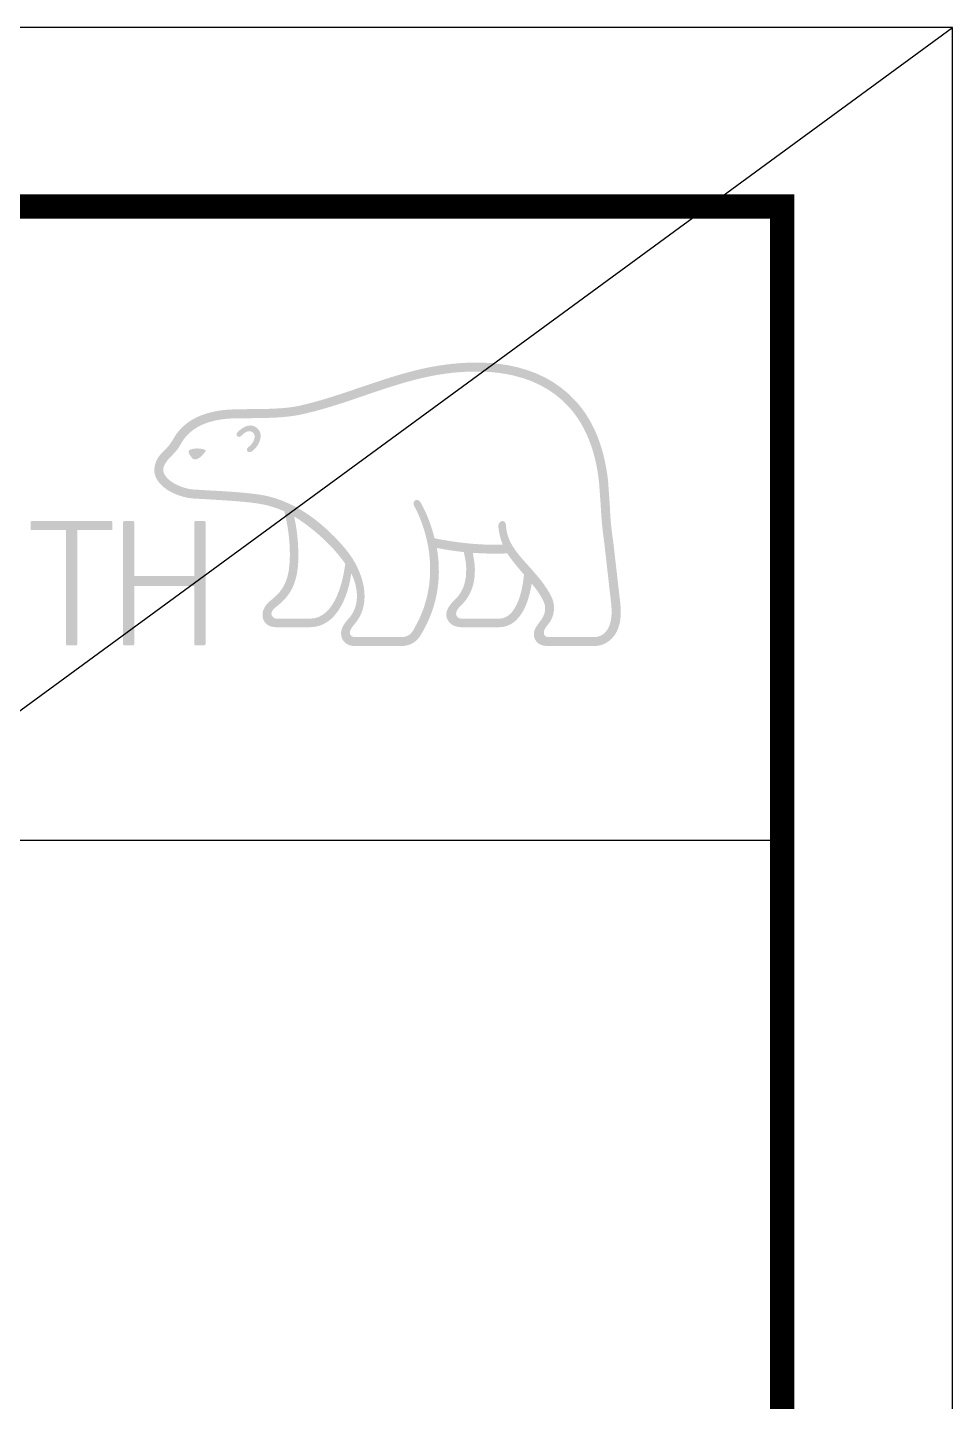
# Model space of a CAD drawing. Extents: x 0 to 1647, y 4681 to 5260.
# Drawn here: x 720.5 to 789.9, y 5156.9 to 5259.9 of the extents above; entities that cross this region are included whole.
import ezdxf

# ---------------------------------------------------------------- set-up
doc = ezdxf.new("R2010")
doc.units = 0
doc.header["$LTSCALE"] = 30
doc.header["$MEASUREMENT"] = 0
doc.layers.get('0').update_dxf_attribs({"linetype": 'CONTINUOUS'})

msp = doc.modelspace()

# ---------------------------------------------------------------- hatches: boundary and pattern name
h = msp.add_hatch(color=5)
edge = h.paths.add_edge_path()
edge.add_spline(control_points=[(761.67, 5231.86), (758.83, 5235.04), (754.42, 5235.08), (751.21, 5234.55)], knot_values=[4, 4, 4, 4, 5, 5, 5, 5], degree=3, periodic=0)
edge.add_spline(control_points=[(751.21, 5234.55), (749.25, 5234.22), (747.36, 5233.58), (745.53, 5232.96)], knot_values=[5, 5, 5, 5, 6, 6, 6, 6], degree=3, periodic=0)
edge.add_spline(control_points=[(745.53, 5232.96), (744.01, 5232.44), (742.43, 5231.9), (740.85, 5231.55)], knot_values=[6, 6, 6, 6, 7, 7, 7, 7], degree=3, periodic=0)
edge.add_spline(control_points=[(740.85, 5231.55), (739.76, 5231.32), (738.37, 5231.32), (737.16, 5231.31)], knot_values=[7, 7, 7, 7, 8, 8, 8, 8], degree=3, periodic=0)
edge.add_spline(control_points=[(737.16, 5231.31), (737.16, 5231.31), (736, 5231.29), (736, 5231.29)], knot_values=[8.00001, 8.00001, 8.00001, 8.00001, 9, 9, 9, 9], degree=3, periodic=0)
edge.add_spline(control_points=[(736, 5231.29), (733.71, 5231.23), (732.15, 5230.44), (731.37, 5228.94)], knot_values=[9, 9, 9, 9, 10, 10, 10, 10], degree=3, periodic=0)
edge.add_spline(control_points=[(731.37, 5228.94), (731.37, 5228.94), (731.33, 5228.88), (731.33, 5228.88)], knot_values=[10.00001, 10.00001, 10.00001, 10.00001, 11, 11, 11, 11], degree=3, periodic=0)
edge.add_spline(control_points=[(731.33, 5228.88), (731.2, 5228.66), (731.03, 5228.47), (730.84, 5228.28)], knot_values=[11, 11, 11, 11, 12, 12, 12, 12], degree=3, periodic=0)
edge.add_spline(control_points=[(730.84, 5228.28), (730.63, 5228.08), (730.41, 5227.86), (730.26, 5227.59)], knot_values=[12, 12, 12, 12, 13, 13, 13, 13], degree=3, periodic=0)
edge.add_spline(control_points=[(730.26, 5227.59), (729.97, 5227.08), (729.94, 5226.56), (730.19, 5226.08)], knot_values=[13, 13, 13, 13, 14, 14, 14, 14], degree=3, periodic=0)
edge.add_spline(control_points=[(730.19, 5226.08), (730.68, 5225.16), (732.06, 5224.67), (732.88, 5224.61), (732.88, 5224.61), (734.11, 5224.54), (734.11, 5224.54)], knot_values=[14, 14, 14, 14, 15, 15, 15, 16, 16, 16, 16], degree=3, periodic=0)
edge.add_spline(control_points=[(734.11, 5224.54), (735.42, 5224.46), (737.05, 5224.37), (738.01, 5224.19)], knot_values=[16, 16, 16, 16, 17, 17, 17, 17], degree=3, periodic=0)
edge.add_spline(control_points=[(738.01, 5224.19), (738.63, 5224.08), (739.21, 5223.89), (739.76, 5223.65)], knot_values=[17, 17, 17, 17, 18, 18, 18, 18], degree=3, periodic=0)
edge.add_spline(control_points=[(739.76, 5223.65), (739.79, 5223.59), (740.28, 5221.8), (740.17, 5219.83)], knot_values=[18, 18, 18, 18, 19, 19, 19, 19], degree=3, periodic=0)
edge.add_spline(control_points=[(740.17, 5219.83), (740.09, 5218.03), (739.3, 5217.41), (738.74, 5216.95)], knot_values=[19, 19, 19, 19, 20, 20, 20, 20], degree=3, periodic=0)
edge.add_spline(control_points=[(738.74, 5216.95), (738.73, 5216.95), (738.18, 5216.52), (738.14, 5215.98)], knot_values=[20, 20, 20, 20, 21, 21, 21, 21], degree=3, periodic=0)
edge.add_spline(control_points=[(738.14, 5215.98), (738.11, 5215.7), (738.19, 5215.44), (738.36, 5215.26)], knot_values=[21, 21, 21, 21, 22, 22, 22, 22], degree=3, periodic=0)
edge.add_spline(control_points=[(738.36, 5215.26), (738.55, 5215.05), (738.83, 5214.95), (739.2, 5214.95), (739.2, 5214.95), (741.68, 5214.95), (741.68, 5214.95)], knot_values=[22, 22, 22, 22, 23, 23, 23, 24, 24, 24, 24], degree=3, periodic=0)
edge.add_spline(control_points=[(741.68, 5214.95), (743.71, 5214.95), (744.57, 5217.33), (744.79, 5218.98)], knot_values=[24, 24, 24, 24, 25, 25, 25, 25], degree=3, periodic=0)
edge.add_spline(control_points=[(744.79, 5218.98), (745.39, 5217.8), (745.38, 5216.46), (744.61, 5215.61)], knot_values=[25, 25, 25, 25, 26, 26, 26, 26], degree=3, periodic=0)
edge.add_spline(control_points=[(744.61, 5215.61), (744.61, 5215.61), (743.95, 5214.99), (744.03, 5214.4)], knot_values=[26.00001, 26.00001, 26.00001, 26.00001, 27, 27, 27, 27], degree=3, periodic=0)
edge.add_spline(control_points=[(744.03, 5214.4), (744.09, 5213.78), (744.6, 5213.54), (745.02, 5213.54), (745.02, 5213.54), (748.55, 5213.54), (748.55, 5213.54)], knot_values=[27, 27, 27, 27, 28, 28, 28, 29, 29, 29, 29], degree=3, periodic=0)
edge.add_spline(control_points=[(748.55, 5213.54), (749.18, 5213.54), (749.67, 5213.82), (750, 5214.36)], knot_values=[29, 29, 29, 29, 30, 30, 30, 30], degree=3, periodic=0)
edge.add_spline(control_points=[(750, 5214.36), (751.45, 5216.74), (751.52, 5219.08), (751.21, 5220.9)], knot_values=[30, 30, 30, 30, 31, 31, 31, 31], degree=3, periodic=0)
edge.add_spline(control_points=[(751.21, 5220.9), (751.63, 5220.81), (752.36, 5220.68), (753.23, 5220.59)], knot_values=[31, 31, 31, 31, 32, 32, 32, 32], degree=3, periodic=0)
edge.add_spline(control_points=[(753.23, 5220.59), (753.29, 5220.34), (753.39, 5219.78), (753.39, 5219.78)], knot_values=[32, 32, 32, 32, 33, 33, 33, 33], degree=3, periodic=0)
edge.add_spline(control_points=[(753.39, 5219.78), (753.41, 5219.57), (753.41, 5219.38), (753.41, 5219.2)], knot_values=[33, 33, 33, 33, 34, 34, 34, 34], degree=3, periodic=0)
edge.add_spline(control_points=[(753.41, 5219.2), (753.41, 5217.83), (752.8, 5217.24), (752.46, 5216.91)], knot_values=[34, 34, 34, 34, 35, 35, 35, 35], degree=3, periodic=0)
edge.add_spline(control_points=[(752.46, 5216.91), (752.45, 5216.91), (751.98, 5216.44), (751.93, 5216.04)], knot_values=[35, 35, 35, 35, 36, 36, 36, 36], degree=3, periodic=0)
edge.add_spline(control_points=[(751.93, 5216.04), (751.93, 5216.04), (751.83, 5215.63), (752.19, 5215.27)], knot_values=[36.00001, 36.00001, 36.00001, 36.00001, 37, 37, 37, 37], degree=3, periodic=0)
edge.add_spline(control_points=[(752.19, 5215.27), (752.38, 5215.06), (752.7, 5214.95), (753.12, 5214.95), (753.12, 5214.95), (755.86, 5214.95), (755.86, 5214.95)], knot_values=[37, 37, 37, 37, 38, 38, 38, 39, 39, 39, 39], degree=3, periodic=0)
edge.add_spline(control_points=[(755.86, 5214.95), (757.61, 5214.95), (758.15, 5217.12), (758.32, 5218.23)], knot_values=[39, 39, 39, 39, 40, 40, 40, 40], degree=3, periodic=0)
edge.add_spline(control_points=[(758.32, 5218.23), (758.64, 5217.84), (758.99, 5217.36), (759.2, 5216.91)], knot_values=[40, 40, 40, 40, 41, 41, 41, 41], degree=3, periodic=0)
edge.add_spline(control_points=[(759.2, 5216.91), (759.35, 5216.6), (759.37, 5216.26), (759.26, 5215.93)], knot_values=[41, 41, 41, 41, 42, 42, 42, 42], degree=3, periodic=0)
edge.add_spline(control_points=[(759.26, 5215.93), (759.08, 5215.35), (758.35, 5214.93), (758.5, 5214.24)], knot_values=[42, 42, 42, 42, 43, 43, 43, 43], degree=3, periodic=0)
edge.add_spline(control_points=[(758.5, 5214.24), (758.63, 5213.7), (759.08, 5213.54), (759.54, 5213.54), (759.54, 5213.54), (763.06, 5213.54), (763.06, 5213.54)], knot_values=[43, 43, 43, 43, 44, 44, 44, 45, 45, 45, 45], degree=3, periodic=0)
edge.add_spline(control_points=[(763.06, 5213.54), (763.09, 5213.54), (763.8, 5213.53), (764.36, 5214.13)], knot_values=[45, 45, 45, 45, 46, 46, 46, 46], degree=3, periodic=0)
edge.add_spline(control_points=[(764.36, 5214.13), (764.89, 5214.7), (765.09, 5215.54), (764.97, 5216.72)], knot_values=[46, 46, 46, 46, 47, 47, 47, 47], degree=3, periodic=0)
edge.add_spline(control_points=[(764.97, 5216.72), (764.97, 5216.72), (764.44, 5221.33), (764.44, 5221.33)], knot_values=[0, 0, 0, 0, 1, 1, 1, 1], degree=3, periodic=0)
edge.add_spline(control_points=[(764.44, 5221.33), (764.24, 5222.66), (764.21, 5223.38), (764.18, 5224.09), (764.18, 5224.09), (764.05, 5225.91), (764.05, 5225.91)], knot_values=[1, 1, 1, 1, 2, 2, 2, 3, 3, 3, 3], degree=3, periodic=0)
edge.add_spline(control_points=[(764.05, 5225.91), (763.78, 5228.39), (762.98, 5230.4), (761.67, 5231.86)], knot_values=[3, 3, 3, 3, 4, 4, 4, 4], degree=3, periodic=0)
edge = h.paths.add_edge_path(flags=16)
edge.add_spline(control_points=[(741, 5230.9), (742.62, 5231.25), (744.22, 5231.79), (745.75, 5232.32)], knot_values=[31, 31, 31, 31, 32, 32, 32, 32], degree=3, periodic=0)
edge.add_spline(control_points=[(745.75, 5232.32), (747.55, 5232.93), (749.42, 5233.57), (751.32, 5233.89)], knot_values=[32, 32, 32, 32, 33, 33, 33, 33], degree=3, periodic=0)
edge.add_spline(control_points=[(751.32, 5233.89), (754.36, 5234.39), (758.54, 5234.36), (761.16, 5231.42)], knot_values=[33, 33, 33, 33, 34, 34, 34, 34], degree=3, periodic=0)
edge.add_spline(control_points=[(761.16, 5231.42), (762.37, 5230.05), (763.12, 5228.17), (763.37, 5225.84), (763.37, 5225.84), (763.5, 5224.06), (763.5, 5224.06)], knot_values=[34, 34, 34, 34, 35, 35, 35, 36, 36, 36, 36], degree=3, periodic=0)
edge.add_spline(control_points=[(763.5, 5224.06), (763.54, 5223.34), (763.58, 5222.6), (763.77, 5221.24), (763.77, 5221.24), (764.29, 5216.65), (764.29, 5216.65)], knot_values=[36, 36, 36, 36, 37, 37, 37, 38, 38, 38, 38], degree=3, periodic=0)
edge.add_spline(control_points=[(764.29, 5216.65), (764.38, 5215.7), (764.24, 5215.01), (763.87, 5214.6)], knot_values=[38, 38, 38, 38, 39, 39, 39, 39], degree=3, periodic=0)
edge.add_spline(control_points=[(763.87, 5214.6), (763.53, 5214.21), (763.09, 5214.21), (763.06, 5214.21), (763.06, 5214.21), (759.6, 5214.21), (759.6, 5214.21)], knot_values=[0, 0, 0, 0, 1, 1, 1, 2, 2, 2, 2], degree=3, periodic=0)
edge.add_spline(control_points=[(759.6, 5214.21), (759.39, 5214.21), (759.23, 5214.3), (759.23, 5214.55)], knot_values=[2, 2, 2, 2, 3, 3, 3, 3], degree=3, periodic=0)
edge.add_spline(control_points=[(759.23, 5214.55), (759.23, 5214.91), (759.69, 5215.21), (759.86, 5215.67)], knot_values=[3, 3, 3, 3, 4, 4, 4, 4], degree=3, periodic=0)
edge.add_spline(control_points=[(759.86, 5215.67), (760.06, 5216.17), (760.04, 5216.72), (759.82, 5217.2)], knot_values=[4, 4, 4, 4, 5, 5, 5, 5], degree=3, periodic=0)
edge.add_spline(control_points=[(759.82, 5217.2), (759.4, 5218.07), (758.79, 5218.75), (758.2, 5219.42)], knot_values=[5, 5, 5, 5, 6, 6, 6, 6], degree=3, periodic=0)
edge.add_spline(control_points=[(758.2, 5219.42), (757.36, 5220.36), (756.46, 5221.26), (756.4, 5222.56)], knot_values=[6, 6, 6, 6, 7, 7, 7, 7], degree=3, periodic=0)
edge.add_spline(control_points=[(756.4, 5222.56), (756.39, 5222.74), (756.31, 5222.93), (756.12, 5222.92)], knot_values=[7, 7, 7, 7, 8, 8, 8, 8], degree=3, periodic=0)
edge.add_spline(control_points=[(756.12, 5222.92), (755.94, 5222.91), (755.81, 5222.74), (755.82, 5222.51)], knot_values=[8, 8, 8, 8, 9, 9, 9, 9], degree=3, periodic=0)
edge.add_spline(control_points=[(755.82, 5222.51), (755.86, 5222.01), (755.99, 5221.56), (756.15, 5221.15)], knot_values=[9, 9, 9, 9, 10, 10, 10, 10], degree=3, periodic=0)
edge.add_spline(control_points=[(756.15, 5221.15), (753.88, 5221.05), (751.59, 5221.51), (751.04, 5221.62)], knot_values=[10, 10, 10, 10, 11, 11, 11, 11], degree=3, periodic=0)
edge.add_spline(control_points=[(751.04, 5221.62), (750.64, 5223.25), (749.99, 5224.3), (749.98, 5224.33)], knot_values=[11, 11, 11, 11, 12, 12, 12, 12], degree=3, periodic=0)
edge.add_spline(control_points=[(749.98, 5224.33), (749.88, 5224.49), (749.7, 5224.55), (749.58, 5224.47)], knot_values=[12, 12, 12, 12, 13, 13, 13, 13], degree=3, periodic=0)
edge.add_spline(control_points=[(749.58, 5224.47), (749.44, 5224.39), (749.42, 5224.19), (749.51, 5224.04)], knot_values=[13, 13, 13, 13, 14, 14, 14, 14], degree=3, periodic=0)
edge.add_spline(control_points=[(749.51, 5224.04), (749.54, 5223.99), (752.25, 5219.38), (749.43, 5214.7)], knot_values=[14, 14, 14, 14, 15, 15, 15, 15], degree=3, periodic=0)
edge.add_spline(control_points=[(749.43, 5214.7), (749.23, 5214.37), (748.94, 5214.21), (748.55, 5214.21), (748.55, 5214.21), (745.04, 5214.21), (745.04, 5214.21)], knot_values=[15, 15, 15, 15, 16, 16, 16, 17, 17, 17, 17], degree=3, periodic=0)
edge.add_spline(control_points=[(745.04, 5214.21), (744.89, 5214.21), (744.68, 5214.31), (744.68, 5214.55)], knot_values=[17, 17, 17, 17, 18, 18, 18, 18], degree=3, periodic=0)
edge.add_spline(control_points=[(744.68, 5214.55), (744.68, 5214.79), (745.02, 5215.16), (745.02, 5215.16)], knot_values=[18, 18, 18, 18, 19, 19, 19, 19], degree=3, periodic=0)
edge.add_spline(control_points=[(745.02, 5215.16), (746.43, 5216.74), (745.72, 5219.2), (744.35, 5220.83)], knot_values=[19, 19, 19, 19, 20, 20, 20, 20], degree=3, periodic=0)
edge.add_spline(control_points=[(744.35, 5220.83), (743.03, 5222.4), (740.88, 5224.37), (738.13, 5224.86)], knot_values=[20, 20, 20, 20, 21, 21, 21, 21], degree=3, periodic=0)
edge.add_spline(control_points=[(738.13, 5224.86), (737.13, 5225.04), (735.48, 5225.14), (734.15, 5225.21), (734.15, 5225.21), (732.94, 5225.28), (732.94, 5225.28)], knot_values=[21, 21, 21, 21, 22, 22, 22, 23, 23, 23, 23], degree=3, periodic=0)
edge.add_spline(control_points=[(732.94, 5225.28), (732.26, 5225.33), (731.15, 5225.75), (730.79, 5226.4)], knot_values=[23, 23, 23, 23, 24, 24, 24, 24], degree=3, periodic=0)
edge.add_spline(control_points=[(730.79, 5226.4), (730.64, 5226.67), (730.66, 5226.95), (730.86, 5227.25)], knot_values=[24, 24, 24, 24, 25, 25, 25, 25], degree=3, periodic=0)
edge.add_spline(control_points=[(730.86, 5227.25), (730.97, 5227.45), (731.15, 5227.63), (731.32, 5227.81)], knot_values=[25, 25, 25, 25, 26, 26, 26, 26], degree=3, periodic=0)
edge.add_spline(control_points=[(731.32, 5227.81), (731.53, 5228.03), (731.75, 5228.25), (731.92, 5228.54)], knot_values=[26, 26, 26, 26, 27, 27, 27, 27], degree=3, periodic=0)
edge.add_spline(control_points=[(731.92, 5228.54), (731.92, 5228.54), (731.97, 5228.63), (731.97, 5228.63)], knot_values=[27.00001, 27.00001, 27.00001, 27.00001, 28, 28, 28, 28], degree=3, periodic=0)
edge.add_spline(control_points=[(731.97, 5228.63), (732.64, 5229.9), (733.99, 5230.56), (736.02, 5230.62)], knot_values=[28, 28, 28, 28, 29, 29, 29, 29], degree=3, periodic=0)
edge.add_spline(control_points=[(736.02, 5230.62), (736.02, 5230.62), (737.16, 5230.63), (737.16, 5230.63)], knot_values=[29.00001, 29.00001, 29.00001, 29.00001, 30, 30, 30, 30], degree=3, periodic=0)
edge.add_spline(control_points=[(737.16, 5230.63), (738.4, 5230.64), (739.83, 5230.65), (741, 5230.9)], knot_values=[30, 30, 30, 30, 31, 31, 31, 31], degree=3, periodic=0)
edge = h.paths.add_edge_path(flags=0)
edge.add_spline(control_points=[(737.65, 5229.95), (737.88, 5229.77), (738.04, 5229.51), (737.99, 5229.19)], knot_values=[8, 8, 8, 8, 9, 9, 9, 9], degree=3, periodic=0)
edge.add_spline(control_points=[(737.99, 5229.19), (737.95, 5228.74), (737.56, 5228.25), (737.26, 5228.1)], knot_values=[7, 7, 7, 7, 8, 8, 8, 8], degree=3, periodic=0)
edge.add_spline(control_points=[(737.26, 5228.1), (737.16, 5228.06), (737.03, 5228.09), (736.98, 5228.19)], knot_values=[6, 6, 6, 6, 7, 7, 7, 7], degree=3, periodic=0)
edge.add_spline(control_points=[(736.98, 5228.19), (736.93, 5228.29), (737, 5228.42), (737.1, 5228.48)], knot_values=[5, 5, 5, 5, 6, 6, 6, 6], degree=3, periodic=0)
edge.add_spline(control_points=[(737.1, 5228.48), (737.26, 5228.58), (737.51, 5228.9), (737.54, 5229.18)], knot_values=[4, 4, 4, 4, 5, 5, 5, 5], degree=3, periodic=0)
edge.add_spline(control_points=[(737.54, 5229.18), (737.56, 5229.35), (737.51, 5229.49), (737.37, 5229.59)], knot_values=[3, 3, 3, 3, 4, 4, 4, 4], degree=3, periodic=0)
edge.add_spline(control_points=[(737.37, 5229.59), (737.01, 5229.84), (736.59, 5229.34), (736.54, 5229.31)], knot_values=[2, 2, 2, 2, 3, 3, 3, 3], degree=3, periodic=0)
edge.add_spline(control_points=[(736.54, 5229.31), (736.46, 5229.22), (736.33, 5229.2), (736.26, 5229.27)], knot_values=[1, 1, 1, 1, 2, 2, 2, 2], degree=3, periodic=0)
edge.add_spline(control_points=[(736.26, 5229.27), (736.16, 5229.34), (736.18, 5229.48), (736.26, 5229.57)], knot_values=[0, 0, 0, 0, 1, 1, 1, 1], degree=3, periodic=0)
edge.add_spline(control_points=[(736.26, 5229.57), (736.48, 5229.81), (737.1, 5230.33), (737.65, 5229.95)], knot_values=[9, 9, 9, 9, 10, 10, 10, 10], degree=3, periodic=0)
edge = h.paths.add_edge_path(flags=16)
edge.add_spline(control_points=[(740.81, 5219.8), (740.88, 5221.22), (740.67, 5222.53), (740.51, 5223.25), (740.51, 5223.25), (742.72, 5221.99), (744.34, 5219.72)], knot_values=[5, 5, 5, 5, 6, 6, 6, 7, 7, 7, 7], degree=3, periodic=0)
edge.add_spline(control_points=[(744.34, 5219.72), (744.22, 5218.75), (743.68, 5215.59), (741.68, 5215.59), (741.68, 5215.59), (739.2, 5215.59), (739.2, 5215.59)], knot_values=[0, 0, 0, 0, 1, 1, 1, 2, 2, 2, 2], degree=3, periodic=0)
edge.add_spline(control_points=[(739.2, 5215.59), (739.01, 5215.59), (738.8, 5215.74), (738.8, 5215.98)], knot_values=[2, 2, 2, 2, 3, 3, 3, 3], degree=3, periodic=0)
edge.add_spline(control_points=[(738.8, 5215.98), (738.8, 5216.21), (739.11, 5216.45), (739.14, 5216.46)], knot_values=[3, 3, 3, 3, 4, 4, 4, 4], degree=3, periodic=0)
edge.add_spline(control_points=[(739.14, 5216.46), (739.76, 5216.96), (740.71, 5217.72), (740.81, 5219.8)], knot_values=[4, 4, 4, 4, 5, 5, 5, 5], degree=3, periodic=0)
edge = h.paths.add_edge_path(flags=0)
edge.add_spline(control_points=[(733.85, 5228.25), (733.85, 5228.25), (733.93, 5228.21), (733.81, 5228.07)], knot_values=[1.00001, 1.00001, 1.00001, 1.00001, 2, 2, 2, 2], degree=3, periodic=0)
edge.add_spline(control_points=[(733.81, 5228.07), (733.52, 5227.65), (733.21, 5227.56), (733.21, 5227.56)], knot_values=[2, 2, 2, 2, 2.99999, 2.99999, 2.99999, 2.99999], degree=3, periodic=0)
edge.add_spline(control_points=[(733.21, 5227.56), (733.21, 5227.56), (732.99, 5227.48), (732.86, 5227.63)], knot_values=[3.00001, 3.00001, 3.00001, 3.00001, 4, 4, 4, 4], degree=3, periodic=0)
edge.add_spline(control_points=[(732.86, 5227.63), (732.61, 5227.93), (732.59, 5228.1), (732.59, 5228.1), (732.59, 5228.1), (732.57, 5228.23), (732.7, 5228.26)], knot_values=[4, 4, 4, 4, 5, 5, 5, 6, 6, 6, 6], degree=3, periodic=0)
edge.add_spline(control_points=[(733.85, 5228.25), (733.21, 5228.49), (732.7, 5228.26), (732.7, 5228.26)], knot_values=[0.00001, 0.00001, 0.00001, 0.00001, 1, 1, 1, 1], degree=3, periodic=0)
edge = h.paths.add_edge_path(flags=16)
edge.add_spline(control_points=[(753.91, 5220.53), (754.69, 5220.48), (755.66, 5220.44), (756.49, 5220.49)], knot_values=[6, 6, 6, 6, 7, 7, 7, 7], degree=3, periodic=0)
edge.add_spline(control_points=[(756.49, 5220.49), (756.81, 5219.99), (757.34, 5219.37), (757.74, 5218.9)], knot_values=[7, 7, 7, 7, 8, 8, 8, 8], degree=3, periodic=0)
edge.add_spline(control_points=[(757.74, 5218.9), (757.74, 5218.86), (757.52, 5215.59), (755.86, 5215.59)], knot_values=[9, 9, 9, 9, 10, 10, 10, 10], degree=3, periodic=0)
edge.add_spline(control_points=[(755.86, 5215.59), (755.86, 5215.59), (753.04, 5215.59), (753.04, 5215.59)], knot_values=[0, 0, 0, 0, 1, 1, 1, 1], degree=3, periodic=0)
edge.add_spline(control_points=[(753.04, 5215.59), (752.81, 5215.59), (752.65, 5215.76), (752.65, 5215.98)], knot_values=[1, 1, 1, 1, 2, 2, 2, 2], degree=3, periodic=0)
edge.add_spline(control_points=[(752.65, 5215.98), (752.65, 5216.19), (752.88, 5216.44), (752.9, 5216.45)], knot_values=[2, 2, 2, 2, 3, 3, 3, 3], degree=3, periodic=0)
edge.add_spline(control_points=[(752.9, 5216.45), (753.48, 5217.01), (754.06, 5217.77), (754.06, 5219.19)], knot_values=[3, 3, 3, 3, 4, 4, 4, 4], degree=3, periodic=0)
edge.add_spline(control_points=[(754.06, 5219.19), (754.06, 5219.4), (754.05, 5219.62), (754.02, 5219.85)], knot_values=[4, 4, 4, 4, 5, 5, 5, 5], degree=3, periodic=0)
edge.add_spline(control_points=[(754.02, 5219.85), (754.02, 5219.85), (753.95, 5220.26), (753.91, 5220.53)], knot_values=[5.00001, 5.00001, 5.00001, 5.00001, 6, 6, 6, 6], degree=3, periodic=0)
h = msp.add_hatch(color=5)
edge = h.paths.add_edge_path()
edge.add_spline(control_points=[(726.87, 5222.28), (726.87, 5222.28), (726.87, 5222.85), (726.87, 5222.85)], knot_values=[13.00001, 13.00001, 13.00001, 13.00001, 14, 14, 14, 14], degree=3, periodic=0)
edge.add_spline(control_points=[(726.87, 5222.85), (726.86, 5222.9), (726.86, 5222.91), (726.79, 5222.92)], knot_values=[14, 14, 14, 14, 15, 15, 15, 15], degree=3, periodic=0)
edge.add_spline(control_points=[(726.79, 5222.92), (726.79, 5222.92), (720.85, 5222.92), (720.85, 5222.92)], knot_values=[0, 0, 0, 0, 1, 1, 1, 1], degree=3, periodic=0)
edge.add_spline(control_points=[(720.85, 5222.92), (720.78, 5222.91), (720.75, 5222.87), (720.75, 5222.85)], knot_values=[1, 1, 1, 1, 2, 2, 2, 2], degree=3, periodic=0)
edge.add_spline(control_points=[(720.75, 5222.85), (720.75, 5222.85), (720.75, 5222.28), (720.75, 5222.28)], knot_values=[2.00001, 2.00001, 2.00001, 2.00001, 3, 3, 3, 3], degree=3, periodic=0)
edge.add_spline(control_points=[(720.75, 5222.28), (720.75, 5222.26), (720.75, 5222.27), (720.77, 5222.26)], knot_values=[3, 3, 3, 3, 4, 4, 4, 4], degree=3, periodic=0)
edge.add_spline(control_points=[(720.77, 5222.26), (720.77, 5222.25), (720.8, 5222.24), (720.85, 5222.24), (720.85, 5222.24), (721.48, 5222.24), (722.12, 5222.24)], knot_values=[4, 4, 4, 4, 5, 5, 5, 5.5, 5.5, 5.5, 5.5], degree=3, periodic=0)
edge.add_spline(control_points=[(722.12, 5222.24), (722.76, 5222.24), (723.4, 5222.24), (723.4, 5222.24), (723.4, 5222.24), (723.4, 5213.69), (723.4, 5213.69)], knot_values=[5.5, 5.5, 5.5, 5.5, 6, 6, 6, 7, 7, 7, 7], degree=3, periodic=0)
edge.add_spline(control_points=[(723.4, 5213.69), (723.4, 5213.62), (723.43, 5213.59), (723.47, 5213.59)], knot_values=[7, 7, 7, 7, 8, 8, 8, 8], degree=3, periodic=0)
edge.add_spline(control_points=[(723.47, 5213.59), (723.47, 5213.59), (724.17, 5213.59), (724.17, 5213.59)], knot_values=[8.00001, 8.00001, 8.00001, 8.00001, 9, 9, 9, 9], degree=3, periodic=0)
edge.add_spline(control_points=[(724.17, 5213.59), (724.2, 5213.59), (724.24, 5213.63), (724.24, 5213.69), (724.24, 5213.69), (724.24, 5215.82), (724.24, 5217.96)], knot_values=[9, 9, 9, 9, 10, 10, 10, 10.5, 10.5, 10.5, 10.5], degree=3, periodic=0)
edge.add_spline(control_points=[(724.24, 5217.96), (724.24, 5220.1), (724.24, 5222.24), (724.24, 5222.24), (724.24, 5222.24), (726.79, 5222.24), (726.79, 5222.24)], knot_values=[10.5, 10.5, 10.5, 10.5, 11, 11, 11, 12, 12, 12, 12], degree=3, periodic=0)
edge.add_spline(control_points=[(726.79, 5222.24), (726.88, 5222.25), (726.86, 5222.26), (726.87, 5222.28)], knot_values=[12, 12, 12, 12, 13, 13, 13, 13], degree=3, periodic=0)
h = msp.add_hatch(color=5)
edge = h.paths.add_edge_path()
edge.add_spline(control_points=[(733.78, 5213.59), (733.81, 5213.59), (733.86, 5213.64), (733.86, 5213.69), (733.86, 5213.69), (733.86, 5222.82), (733.86, 5222.82)], knot_values=[17, 17, 17, 17, 18, 18, 18, 19, 19, 19, 19], degree=3, periodic=0)
edge.add_spline(control_points=[(733.86, 5222.82), (733.86, 5222.87), (733.81, 5222.92), (733.78, 5222.92)], knot_values=[19, 19, 19, 19, 20, 20, 20, 20], degree=3, periodic=0)
edge.add_spline(control_points=[(733.78, 5222.92), (733.78, 5222.92), (733.11, 5222.92), (733.11, 5222.92)], knot_values=[0.00001, 0.00001, 0.00001, 0.00001, 1, 1, 1, 1], degree=3, periodic=0)
edge.add_spline(control_points=[(733.11, 5222.92), (733.07, 5222.92), (733.01, 5222.87), (733.01, 5222.82), (733.01, 5222.82), (733.01, 5221.82), (733.01, 5220.81)], knot_values=[1, 1, 1, 1, 2, 2, 2, 2.5, 2.5, 2.5, 2.5], degree=3, periodic=0)
edge.add_spline(control_points=[(733.01, 5220.81), (733.01, 5219.81), (733.01, 5218.8), (733.01, 5218.8), (733.01, 5218.8), (731.89, 5218.8), (730.77, 5218.8)], knot_values=[2.5, 2.5, 2.5, 2.5, 3, 3, 3, 3.5, 3.5, 3.5, 3.5], degree=3, periodic=0)
edge.add_spline(control_points=[(730.77, 5218.8), (729.64, 5218.8), (728.52, 5218.8), (728.52, 5218.8), (728.52, 5218.8), (728.52, 5222.82), (728.52, 5222.82)], knot_values=[3.5, 3.5, 3.5, 3.5, 4, 4, 4, 5, 5, 5, 5], degree=3, periodic=0)
edge.add_spline(control_points=[(728.52, 5222.82), (728.52, 5222.87), (728.47, 5222.92), (728.43, 5222.92)], knot_values=[5, 5, 5, 5, 6, 6, 6, 6], degree=3, periodic=0)
edge.add_spline(control_points=[(728.43, 5222.92), (728.43, 5222.92), (727.77, 5222.92), (727.77, 5222.92)], knot_values=[6.00001, 6.00001, 6.00001, 6.00001, 7, 7, 7, 7], degree=3, periodic=0)
edge.add_spline(control_points=[(727.77, 5222.92), (727.72, 5222.92), (727.67, 5222.87), (727.67, 5222.82), (727.67, 5222.82), (727.67, 5213.69), (727.67, 5213.69)], knot_values=[7, 7, 7, 7, 8, 8, 8, 9, 9, 9, 9], degree=3, periodic=0)
edge.add_spline(control_points=[(727.67, 5213.69), (727.67, 5213.64), (727.72, 5213.59), (727.77, 5213.59)], knot_values=[9, 9, 9, 9, 10, 10, 10, 10], degree=3, periodic=0)
edge.add_spline(control_points=[(727.77, 5213.59), (727.77, 5213.59), (728.43, 5213.59), (728.43, 5213.59)], knot_values=[10.00001, 10.00001, 10.00001, 10.00001, 11, 11, 11, 11], degree=3, periodic=0)
edge.add_spline(control_points=[(728.43, 5213.59), (728.47, 5213.59), (728.52, 5213.64), (728.52, 5213.69), (728.52, 5213.69), (728.52, 5214.77), (728.52, 5215.86)], knot_values=[11, 11, 11, 11, 12, 12, 12, 12.5, 12.5, 12.5, 12.5], degree=3, periodic=0)
edge.add_spline(control_points=[(728.52, 5215.86), (728.52, 5216.94), (728.52, 5218.03), (728.52, 5218.03), (728.52, 5218.03), (729.64, 5218.03), (730.77, 5218.03)], knot_values=[12.5, 12.5, 12.5, 12.5, 13, 13, 13, 13.5, 13.5, 13.5, 13.5], degree=3, periodic=0)
edge.add_spline(control_points=[(730.77, 5218.03), (731.89, 5218.03), (733.01, 5218.03), (733.01, 5218.03), (733.01, 5218.03), (733.01, 5213.69), (733.01, 5213.69)], knot_values=[13.5, 13.5, 13.5, 13.5, 14, 14, 14, 15, 15, 15, 15], degree=3, periodic=0)
edge.add_spline(control_points=[(733.01, 5213.69), (733.01, 5213.64), (733.07, 5213.59), (733.11, 5213.59)], knot_values=[15, 15, 15, 15, 16, 16, 16, 16], degree=3, periodic=0)
edge.add_spline(control_points=[(733.11, 5213.59), (733.11, 5213.59), (733.78, 5213.59), (733.78, 5213.59)], knot_values=[16.00001, 16.00001, 16.00001, 16.00001, 17, 17, 17, 17], degree=3, periodic=0)

# ---------------------------------------------------------------- linework, layer by layer
at = {"ltscale": 0.5}
msp.add_line((0, 4681.18), (789.88, 5259.94), dxfattribs=at)
at = {"color": 5, "ltscale": 40}
msp.add_line((777.1, 5198.95), (650.86, 5198.95), dxfattribs=at)
at = {"ltscale": 0.5}
msp.add_lwpolyline([(0, 4681.18), (789.88, 4681.18), (789.88, 5259.94), (0, 5259.94)], close=True, dxfattribs=at)
at = {"color": 5, "linetype": 'ByBlock', "lineweight": 200, "const_width": 1.82}
msp.add_lwpolyline([(12.7, 4705.96), (777.1, 4705.96), (777.1, 5246.5), (12.7, 5246.5)], close=True, dxfattribs=at)

doc.saveas('drawing.dxf')
